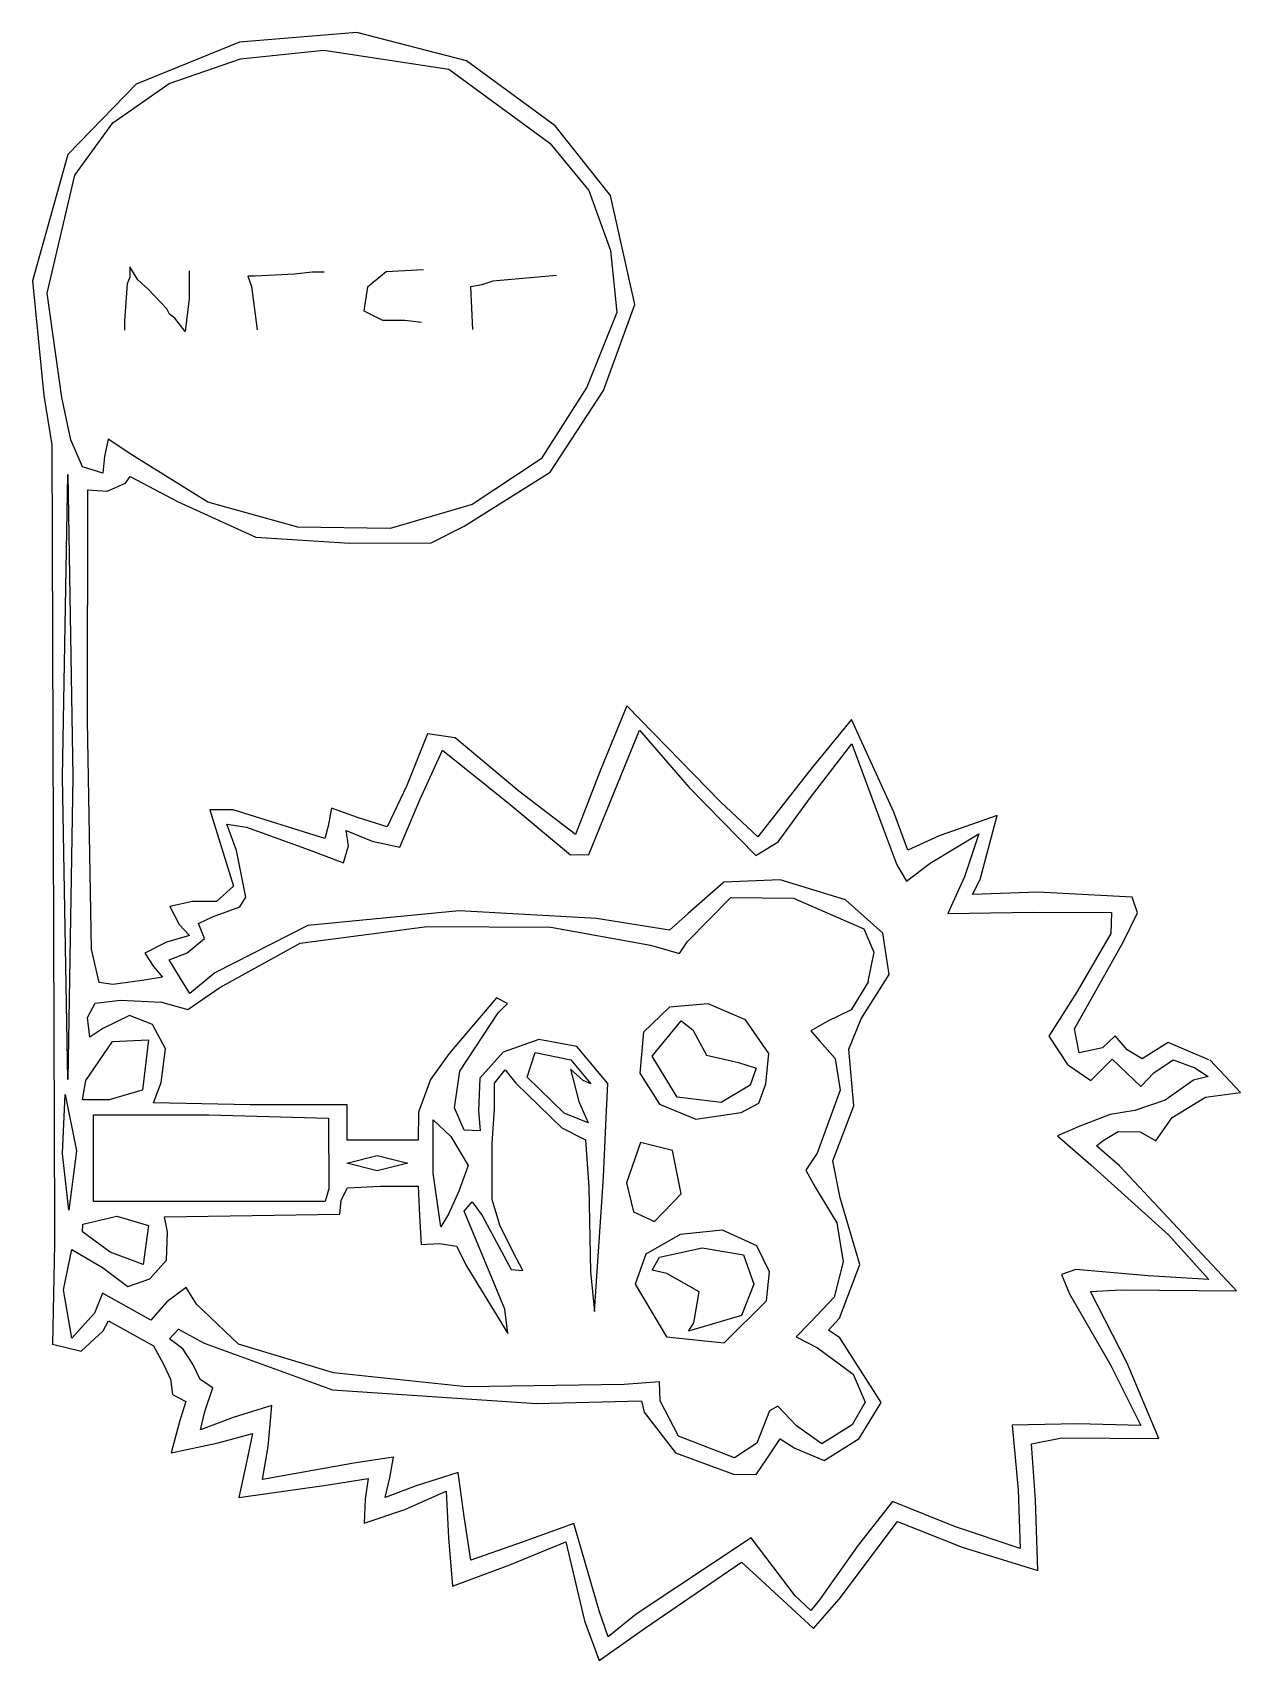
# Model space of a CAD drawing. Extents: x 1221.6 to 1232.7, y -892.3 to -877.3.
import ezdxf

# ---------------------------------------------------------------- set-up
doc = ezdxf.new("R2010")
doc.units = 0

msp = doc.modelspace()

# ---------------------------------------------------------------- linework, layer by layer
at = {"layer": 'Layer 1'}
for p, q in [((1223.502379, -877.433258), (1222.552731, -877.821343)), ((1224.577916, -877.34609), (1223.502379, -877.433258)), ((1225.583958, -877.605689), (1224.577916, -877.34609)), ((1222.854846, -877.814814), (1223.51052, -877.58724)), ((1223.51052, -877.58724), (1224.27703, -877.507482)), ((1224.27703, -877.507482), (1225.42171, -877.681172)), ((1225.42171, -877.681172), (1226.35009, -878.360893)), ((1226.398138, -878.201375), (1225.583958, -877.605689)), ((1222.552731, -877.821343), (1221.924358, -878.464491)), ((1222.338094, -878.176103), (1222.854846, -877.814814)), ((1221.98835, -878.657002), (1222.338094, -878.176103)), ((1226.908258, -878.842249), (1226.398138, -878.201375)), ((1221.924358, -878.464491), (1221.601601, -879.624488)), ((1226.35009, -878.360893), (1226.708561, -878.7956)), ((1221.736996, -879.738277), (1221.98835, -878.657002)), ((1226.708561, -878.7956), (1226.907732, -879.348331)), ((1227.129661, -879.84405), (1226.908258, -878.842249)), ((1226.907732, -879.348331), (1226.963943, -879.915817)), ((1222.567306, -879.617837), (1222.494606, -879.496623)), ((1222.494606, -879.496623), (1222.494606, -879.593595)), ((1223.04, -879.533), (1223.04, -879.78748)), ((1224.169594, -879.545494), (1224.005765, -879.564191)), ((1224.28, -879.545), (1224.169594, -879.545494)), ((1224.847213, -879.542215), (1224.677731, -879.685366)), ((1225.19, -879.525), (1224.847213, -879.542215)), ((1221.601601, -879.624488), (1221.706116, -880.679371)), ((1222.470335, -879.654188), (1222.446064, -879.993532)), ((1222.494606, -879.593595), (1222.470335, -879.654188)), ((1222.664278, -879.702673), (1222.567306, -879.617837)), ((1223.645847, -879.5831), (1223.577295, -879.5831)), ((1223.577295, -879.5831), (1223.611585, -879.67787)), ((1223.611585, -879.67787), (1223.663006, -880.075916)), ((1224.005765, -879.564191), (1223.645847, -879.5831)), ((1224.677731, -879.685366), (1224.641558, -879.902133)), ((1225.724455, -879.662711), (1225.621613, -879.679926)), ((1225.621613, -879.679926), (1225.638829, -880.074134)), ((1225.827268, -879.628421), (1225.724455, -879.662711)), ((1226.41, -879.577), (1225.827268, -879.628421)), ((1221.869224, -880.698542), (1221.736996, -879.738277)), ((1222.83395, -879.884452), (1222.664278, -879.702673)), ((1223.04, -879.78748), (1223.00365, -880.090474)), ((1226.842895, -880.632469), (1227.129661, -879.84405)), ((1222.446064, -879.993532), (1222.446064, -880.078339)), ((1222.858221, -879.93291), (1222.83395, -879.884452)), ((1222.906678, -879.969288), (1222.858221, -879.93291)), ((1223.00365, -880.090474), (1222.906678, -879.969288)), ((1224.641558, -879.902133), (1224.815541, -879.98608)), ((1224.815541, -879.98608), (1225.018607, -879.987816)), ((1225.018607, -879.987816), (1225.17287, -880.005032)), ((1226.963943, -879.915817), (1226.690506, -880.602981)), ((1221.706116, -880.679371), (1221.779211, -881.131378)), ((1221.952197, -881.084735), (1221.869224, -880.698542)), ((1226.690503, -880.602865), (1226.270437, -881.259085)), ((1226.352301, -881.382774), (1226.842895, -880.632469)), ((1221.779211, -881.131378), (1221.8032, -888.309778)), ((1222.06153, -881.333429), (1221.952197, -881.084735)), ((1222.294215, -881.079179), (1222.260553, -881.239026)), ((1222.522653, -881.229995), (1222.294215, -881.079179)), ((1222.246766, -881.392887), (1222.06153, -881.333429)), ((1222.260553, -881.239026), (1222.246766, -881.392887)), ((1223.209458, -881.658383), (1222.522653, -881.229995)), ((1226.270437, -881.259085), (1225.637223, -881.679405)), ((1221.877403, -884.180476), (1221.924083, -881.402766)), ((1221.924083, -881.402766), (1221.970762, -884.180476)), ((1222.285062, -881.55616), (1222.453661, -881.48473)), ((1222.453661, -881.48473), (1222.497786, -881.421639)), ((1222.497786, -881.421639), (1222.938152, -881.654712)), ((1225.563445, -881.879499), (1226.352301, -881.382774)), ((1222.105986, -883.667537), (1222.11, -881.546)), ((1222.11, -881.546), (1222.285062, -881.55616)), ((1222.938152, -881.654712), (1223.65204, -881.980671)), ((1224.035349, -881.887315), (1223.209458, -881.658383)), ((1225.637223, -881.679405), (1224.883534, -881.899939)), ((1224.883534, -881.899939), (1224.035349, -881.887315)), ((1225.26, -882.033), (1225.563445, -881.879499)), ((1223.65204, -881.980671), (1224.514222, -882.033285)), ((1224.514222, -882.033285), (1225.26, -882.033)), ((1227.058328, -883.52703), (1226.819117, -884.10931)), ((1227.916622, -884.411006), (1227.058328, -883.52703)), ((1222.14392, -885.764385), (1222.105986, -883.667537)), ((1229.120948, -883.653664), (1228.759676, -884.095341)), ((1229.507959, -884.506144), (1229.120948, -883.653664)), ((1225.227102, -883.786759), (1225.038945, -884.261033)), ((1225.482418, -883.82155), (1225.227102, -883.786759)), ((1226.065753, -884.310535), (1225.482418, -883.82155)), ((1226.706808, -884.892742), (1227.17493, -883.752372)), ((1227.17493, -883.752372), (1227.630549, -884.277756)), ((1228.743099, -884.371397), (1229.121276, -883.878553)), ((1229.121276, -883.878553), (1229.396979, -884.622236)), ((1225.157889, -884.392305), (1225.365492, -883.936065)), ((1225.365492, -883.936065), (1225.986973, -884.435429)), ((1221.924083, -886.958166), (1221.877403, -884.180476)), ((1221.970762, -884.180476), (1221.924083, -886.958166)), ((1226.819117, -884.10931), (1226.586227, -884.709004)), ((1228.759676, -884.095341), (1228.258605, -884.731307)), ((1225.038945, -884.261033), (1224.85772, -884.638082)), ((1226.586227, -884.709004), (1226.065753, -884.310535)), ((1227.630549, -884.277756), (1228.242163, -884.902225)), ((1224.345875, -884.469408), (1224.314594, -884.633425)), ((1224.583298, -884.552343), (1224.345875, -884.469408)), ((1224.974378, -884.827661), (1225.157889, -884.392305)), ((1225.986973, -884.435429), (1226.540449, -884.897426)), ((1228.258605, -884.731307), (1227.916622, -884.411006)), ((1228.447053, -884.776218), (1228.743099, -884.371397)), ((1223.444645, -884.483904), (1223.23, -884.484)), ((1223.23, -884.484), (1223.447678, -885.185914)), ((1223.474661, -884.857942), (1223.384774, -884.613651)), ((1223.384774, -884.613651), (1223.564126, -884.641591)), ((1224.284284, -884.747245), (1223.444645, -884.483904)), ((1224.85772, -884.638082), (1224.583298, -884.552343)), ((1229.396979, -884.622236), (1229.534421, -884.988673)), ((1229.635439, -884.855312), (1229.507959, -884.506144)), ((1230.456253, -884.534856), (1229.925732, -884.721564)), ((1230.301736, -885.123335), (1230.456253, -884.534856)), ((1223.564126, -884.641591), (1224.106387, -884.837764)), ((1224.314594, -884.633425), (1224.284284, -884.747245)), ((1224.501667, -884.813493), (1224.480782, -884.671789)), ((1224.480782, -884.671789), (1224.72053, -884.771442)), ((1224.72053, -884.771442), (1224.974378, -884.827661)), ((1228.242163, -884.902225), (1228.447053, -884.776218)), ((1229.925732, -884.721564), (1229.635439, -884.855312)), ((1229.842185, -884.972559), (1230.28841, -884.704043)), ((1230.28841, -884.704043), (1230.156891, -885.097301)), ((1223.559243, -885.283984), (1223.474661, -884.857942)), ((1224.106387, -884.837764), (1224.45667, -884.971626)), ((1224.45667, -884.971626), (1224.501667, -884.813493)), ((1226.540449, -884.897426), (1226.706808, -884.892742)), ((1229.534421, -884.988673), (1229.625297, -885.13811)), ((1229.625297, -885.13811), (1229.842185, -884.972559)), ((1223.447678, -885.185914), (1223.289662, -885.324287)), ((1227.948877, -885.147795), (1227.620135, -885.433986)), ((1228.465813, -885.127521), (1227.948877, -885.147795)), ((1229.065768, -885.310051), (1228.465813, -885.127521)), ((1230.156891, -885.097301), (1230.005168, -885.436221)), ((1230.23056, -885.260975), (1230.301736, -885.123335)), ((1223.07, -885.325), (1222.86226, -885.371203)), ((1222.86226, -885.371203), (1222.948249, -885.537146)), ((1223.289662, -885.324287), (1223.07, -885.325)), ((1223.254162, -885.464635), (1223.504521, -885.374549)), ((1223.504521, -885.374549), (1223.559243, -885.283984)), ((1227.612802, -885.692682), (1228.011741, -885.288548)), ((1228.011741, -885.288548), (1228.586807, -885.295426)), ((1228.586807, -885.295426), (1229.234052, -885.577391)), ((1229.408151, -885.615675), (1229.065768, -885.310051)), ((1230.830197, -885.239244), (1230.23056, -885.260975)), ((1231.697613, -885.283969), (1230.830197, -885.239244)), ((1231.746532, -885.42903), (1231.697613, -885.283969)), ((1223.125779, -885.525736), (1223.254162, -885.464635)), ((1223.178589, -885.663954), (1223.125779, -885.525736)), ((1225.518343, -885.409743), (1224.128781, -885.546233)), ((1226.778803, -885.481032), (1225.518343, -885.409743)), ((1227.447796, -885.589071), (1226.778803, -885.481032)), ((1227.620135, -885.433986), (1227.447796, -885.589071)), ((1230.005168, -885.436221), (1230.786443, -885.423239)), ((1230.786443, -885.423239), (1231.507252, -885.425966)), ((1231.507252, -885.425966), (1231.500521, -885.617605)), ((1231.612657, -885.699238), (1231.746532, -885.42903)), ((1223.043527, -885.638577), (1222.831522, -885.697957)), ((1222.948249, -885.537146), (1223.043527, -885.638577)), ((1223.020115, -885.796754), (1223.178589, -885.663954)), ((1224.128781, -885.546233), (1223.274143, -885.98096)), ((1224.059256, -885.708529), (1225.224214, -885.554422)), ((1225.224214, -885.554422), (1226.358948, -885.56074)), ((1226.358948, -885.56074), (1227.275434, -885.725618)), ((1229.234052, -885.577391), (1229.325173, -885.789357)), ((1229.464785, -885.99595), (1229.408151, -885.615675)), ((1231.500521, -885.617605), (1231.192109, -886.151315)), ((1222.213654, -886.069409), (1222.14392, -885.764385)), ((1222.831522, -885.697957), (1222.631134, -885.799263)), ((1222.631134, -885.799263), (1222.712876, -885.921082)), ((1222.856116, -885.861439), (1223.020115, -885.796754)), ((1223.319894, -886.11562), (1224.059256, -885.708529)), ((1227.275434, -885.725618), (1227.540779, -885.802749)), ((1227.540779, -885.802749), (1227.612802, -885.692682)), ((1229.325173, -885.789357), (1229.27032, -886.058724)), ((1231.16591, -886.494526), (1231.612657, -885.699238)), ((1222.712876, -885.921082), (1222.795782, -886.019856)), ((1222.951394, -886.016435), (1222.856116, -885.861439)), ((1222.337069, -886.086577), (1222.213654, -886.069409)), ((1222.607861, -886.051384), (1222.337069, -886.086577)), ((1222.795782, -886.019856), (1222.607861, -886.051384)), ((1223.046672, -886.171403), (1222.951394, -886.016435)), ((1223.027657, -886.317646), (1223.319894, -886.11562)), ((1223.274143, -885.98096), (1223.046672, -886.171403)), ((1229.274581, -886.059625), (1229.116417, -886.319693)), ((1229.207492, -886.402431), (1229.464785, -885.99595)), ((1222.106113, -886.391775), (1222.177346, -886.258453)), ((1222.177346, -886.258453), (1222.409474, -886.230795)), ((1222.409474, -886.230795), (1222.784801, -886.248293)), ((1222.784801, -886.248293), (1223.027657, -886.317646)), ((1225.860174, -886.210498), (1225.426427, -886.721517)), ((1225.960843, -886.262032), (1225.860174, -886.210498)), ((1225.875414, -886.348194), (1225.960843, -886.262032)), ((1227.802392, -886.26494), (1227.448924, -886.295813)), ((1228.147489, -886.413259), (1227.802392, -886.26494)), ((1231.192109, -886.151315), (1230.932211, -886.562569)), ((1222.127908, -886.571928), (1222.106113, -886.391775)), ((1222.490829, -886.371508), (1222.246181, -886.490863)), ((1222.703835, -886.453511), (1222.490829, -886.371508)), ((1225.52276, -886.882361), (1225.875414, -886.348194)), ((1227.448924, -886.295813), (1227.20982, -886.526506)), ((1227.290676, -886.745095), (1227.556473, -886.421633)), ((1227.556473, -886.421633), (1227.661516, -886.502829)), ((1228.36148, -886.720139), (1228.147489, -886.413259)), ((1229.116417, -886.319693), (1228.896488, -886.425921)), ((1229.093982, -886.682536), (1229.207492, -886.402431)), ((1222.246181, -886.490863), (1222.127908, -886.571928)), ((1222.822232, -886.678537), (1222.703835, -886.453511)), ((1227.20982, -886.526506), (1227.174972, -886.900133)), ((1227.661516, -886.502829), (1227.788032, -886.736688)), ((1228.896488, -886.425921), (1228.745136, -886.511322)), ((1228.745136, -886.511322), (1228.825791, -886.60612)), ((1230.932211, -886.562569), (1231.101855, -886.821762)), ((1231.210293, -886.715798), (1231.16591, -886.494526)), ((1231.539957, -886.560153), (1231.424274, -886.668667)), ((1231.650221, -886.688169), (1231.539957, -886.560153)), ((1222.090254, -886.969938), (1222.336341, -886.611544)), ((1222.336341, -886.611544), (1222.664576, -886.596474)), ((1222.664576, -886.596474), (1222.610023, -887.057399)), ((1222.783052, -886.988251), (1222.822232, -886.678537)), ((1225.426427, -886.721517), (1225.253227, -886.960869)), ((1225.921812, -886.710022), (1225.707543, -886.946556)), ((1226.248074, -886.593869), (1225.921812, -886.710022)), ((1226.141725, -886.937542), (1226.214905, -886.71072)), ((1226.214905, -886.71072), (1226.541669, -886.778549)), ((1226.597169, -886.656269), (1226.248074, -886.593869)), ((1226.88172, -886.995835), (1226.597169, -886.656269)), ((1228.332049, -886.998297), (1228.361484, -886.720139)), ((1228.825791, -886.60612), (1228.970841, -886.766954)), ((1229.141695, -887.201992), (1229.093982, -886.682536)), ((1231.424274, -886.668667), (1231.210293, -886.715798)), ((1231.7893, -886.769533), (1231.650221, -886.688169)), ((1232.027308, -886.620668), (1231.7893, -886.769533)), ((1232.4, -886.778), (1232.027308, -886.620668)), ((1225.842084, -886.99237), (1225.939514, -886.870895)), ((1225.939514, -886.870895), (1226.037156, -886.99237)), ((1226.655256, -886.968191), (1226.538529, -886.864446)), ((1226.538529, -886.864446), (1226.61535, -887.160666)), ((1226.541669, -886.778549), (1226.727928, -886.998756)), ((1227.520518, -887.120499), (1227.290676, -886.745095)), ((1227.788032, -886.736688), (1228.083269, -886.804581)), ((1228.083269, -886.804581), (1228.243232, -886.856538)), ((1228.243232, -886.856538), (1228.188396, -887.01303)), ((1228.970841, -886.766954), (1229.014559, -887.058399)), ((1231.101855, -886.821762), (1231.316739, -886.969618)), ((1231.316739, -886.969618), (1231.415065, -886.871292)), ((1231.415065, -886.871292), (1231.513363, -886.772994)), ((1231.513363, -886.772994), (1231.64485, -886.898978)), ((1231.893741, -886.898357), (1232.071505, -886.778553)), ((1232.071505, -886.778553), (1232.272342, -886.851452)), ((1232.272342, -886.851452), (1232.39398, -886.931151)), ((1232.690122, -887.079273), (1232.408259, -886.779624)), ((1222.06, -887.145), (1222.090254, -886.969938)), ((1222.713004, -887.173502), (1222.783052, -886.988251)), ((1225.253227, -886.960869), (1225.145475, -887.259742)), ((1225.474869, -887.219864), (1225.52276, -886.882361)), ((1225.707543, -886.946556), (1225.694425, -887.245295)), ((1225.842084, -887.227969), (1225.842084, -886.99237)), ((1226.037156, -886.99237), (1226.460122, -887.404527)), ((1226.48121, -887.269604), (1226.141725, -886.937542)), ((1226.727928, -886.998756), (1226.655256, -886.968192)), ((1226.866296, -887.311673), (1226.88172, -886.995835)), ((1227.174972, -886.900133), (1227.358428, -887.184987)), ((1228.188396, -887.013029), (1227.922772, -887.172312)), ((1228.268407, -887.175758), (1228.332049, -886.998297)), ((1231.64485, -886.898978), (1231.776365, -887.024962)), ((1231.776365, -887.024962), (1231.893741, -886.898357)), ((1232.259021, -886.966372), (1231.999151, -887.149195)), ((1232.39398, -886.931151), (1232.259021, -886.966372)), ((1221.877318, -887.638972), (1221.902154, -887.098206)), ((1221.902154, -887.098206), (1222.005909, -887.614951)), ((1222.305229, -887.144933), (1222.06, -887.145)), ((1222.607602, -887.057331), (1222.305229, -887.144933)), ((1226.61535, -887.160666), (1226.701812, -887.35674)), ((1227.922772, -887.172312), (1227.520518, -887.120499)), ((1229.014559, -887.058399), (1228.805753, -887.63482)), ((1231.999009, -887.149363), (1231.720033, -887.243286)), ((1232.064456, -887.307943), (1232.370554, -887.121451)), ((1232.370554, -887.121451), (1232.690122, -887.079273)), ((1222.16, -887.682), (1222.16, -887.285)), ((1222.16, -887.285), (1223.22, -887.285)), ((1223.6, -887.191), (1222.713004, -887.173502)), ((1223.22, -887.285), (1224.31708, -887.316129)), ((1224.49, -887.191), (1223.6, -887.191)), ((1224.31708, -887.316129), (1224.319902, -887.973593)), ((1224.49, -887.355), (1224.49, -887.191)), ((1225.145475, -887.259742), (1225.14, -887.518)), ((1225.564716, -887.423744), (1225.474869, -887.219864)), ((1225.694425, -887.245295), (1225.710205, -887.432532)), ((1225.821482, -887.548686), (1225.842084, -887.227969)), ((1226.701812, -887.35674), (1226.48121, -887.269604)), ((1226.844001, -887.853116), (1226.866296, -887.311673)), ((1227.358428, -887.184987), (1227.691749, -887.324828)), ((1227.691749, -887.324828), (1228.106496, -887.263416)), ((1228.106496, -887.263416), (1228.268407, -887.175758)), ((1228.949146, -887.705956), (1229.141695, -887.201992)), ((1231.494848, -887.281753), (1231.217226, -887.388038)), ((1231.720033, -887.243286), (1231.494848, -887.281753)), ((1231.912592, -887.523391), (1232.064456, -887.307943)), ((1224.49, -887.518), (1224.49, -887.355)), ((1225.28072, -887.820137), (1225.28, -887.329)), ((1225.28, -887.329), (1225.440189, -887.482021)), ((1225.710205, -887.432532), (1225.564716, -887.423744)), ((1226.460122, -887.404527), (1226.677405, -887.514706)), ((1231.217226, -887.388038), (1231.009952, -887.476793)), ((1231.43019, -887.518311), (1231.566785, -887.436608)), ((1231.566785, -887.436608), (1231.769703, -887.43943)), ((1231.769703, -887.43943), (1231.912592, -887.523391)), ((1222.005909, -887.614951), (1221.935654, -888.160376)), ((1224.82, -887.518), (1224.49, -887.518)), ((1225.14, -887.518), (1224.82, -887.518)), ((1225.440189, -887.482021), (1225.599288, -887.747864)), ((1225.821482, -888.062076), (1225.821482, -887.548686)), ((1226.677405, -887.514706), (1226.708083, -887.948001)), ((1227.182708, -887.537609), (1227.05471, -887.908294)), ((1227.474854, -887.611255), (1227.182708, -887.537609)), ((1227.554507, -888.009626), (1227.474854, -887.611255)), ((1231.009952, -887.476793), (1231.315863, -887.744343)), ((1231.369463, -887.570282), (1231.43019, -887.518311)), ((1231.580219, -887.751709), (1231.369463, -887.570282)), ((1221.935654, -888.160377), (1221.877318, -887.638972)), ((1222.16, -888.079), (1222.16, -887.682)), ((1224.486364, -887.728429), (1224.766469, -887.65841)), ((1224.766469, -887.798477), (1224.486364, -887.728429)), ((1224.766469, -887.65841), (1225.046574, -887.728429)), ((1225.046574, -887.728429), (1224.766469, -887.798477)), ((1225.599288, -887.747864), (1225.513426, -887.985195)), ((1228.805753, -887.63482), (1228.698985, -887.79109)), ((1229.014819, -888.047191), (1228.949146, -887.705956)), ((1231.315863, -887.744343), (1232.029094, -888.385608)), ((1232.652829, -888.900809), (1231.580219, -887.751709)), ((1225.350739, -888.311627), (1225.28072, -887.820137)), ((1226.76114, -889.089956), (1226.844001, -887.853116)), ((1227.05471, -887.908294), (1227.119381, -888.175258)), ((1228.698985, -887.79109), (1228.785998, -887.949498)), ((1224.316889, -887.973539), (1224.288666, -888.078582)), ((1224.421322, -888.195876), (1224.435998, -888.067493)), ((1224.435998, -888.067493), (1224.493211, -887.955634)), ((1224.493211, -887.955634), (1224.795492, -887.93911)), ((1224.795492, -887.93911), (1225.14, -887.939)), ((1225.14, -887.939), (1225.154111, -888.20745)), ((1225.514146, -887.984842), (1225.420758, -888.194928)), ((1225.891529, -888.297252), (1225.821482, -888.062076)), ((1226.708083, -887.948001), (1226.724169, -888.726539)), ((1227.312153, -888.264825), (1227.554507, -888.009626)), ((1228.785998, -887.949498), (1228.985483, -888.276497)), ((1229.195102, -888.659937), (1229.014819, -888.047191)), ((1222.064036, -888.288759), (1222.37471, -888.214927)), ((1223.22, -888.079), (1222.16, -888.079)), ((1222.37471, -888.214927), (1222.667201, -888.300331)), ((1222.813504, -888.221276), (1223.617413, -888.208576)), ((1224.288666, -888.078582), (1223.22, -888.079)), ((1223.617413, -888.208576), (1224.421322, -888.195876)), ((1225.154111, -888.20745), (1225.168222, -888.475871)), ((1225.420758, -888.194928), (1225.350739, -888.311627)), ((1225.564999, -888.167599), (1225.636172, -888.082022)), ((1225.937871, -889.068621), (1225.564999, -888.167599)), ((1225.636172, -888.082022), (1225.729252, -888.207477)), ((1225.729252, -888.207477), (1225.994569, -888.703736)), ((1227.119381, -888.175258), (1227.312153, -888.264825)), ((1221.8032, -888.309778), (1221.8032, -888.47262)), ((1222.059521, -888.358807), (1222.064036, -888.288759)), ((1222.313831, -888.543973), (1222.059521, -888.358807)), ((1222.667201, -888.300331), (1222.616091, -888.657906)), ((1222.84088, -888.358492), (1222.813504, -888.221276)), ((1222.831807, -888.618115), (1222.84088, -888.358492)), ((1226.014324, -888.544309), (1225.891529, -888.297252)), ((1227.934592, -888.342313), (1227.546399, -888.383609)), ((1228.251982, -888.486479), (1227.934592, -888.342313)), ((1228.985483, -888.276497), (1229.042534, -888.633478)), ((1221.8032, -888.47262), (1221.785138, -889.388769)), ((1225.168222, -888.475871), (1225.337725, -888.466275)), ((1225.337725, -888.466275), (1225.49474, -888.48903)), ((1225.49474, -888.48903), (1225.588423, -888.676333)), ((1227.546399, -888.383609), (1227.231316, -888.564838)), ((1227.357619, -888.591924), (1227.750158, -888.505236)), ((1227.750158, -888.505236), (1228.129214, -888.569064)), ((1228.365579, -888.724347), (1228.25198, -888.486479)), ((1232.029094, -888.385608), (1232.401091, -888.794773)), ((1221.886575, -888.892061), (1221.96281, -888.519493)), ((1221.96281, -888.519493), (1222.243388, -888.6846)), ((1222.616232, -888.658019), (1222.313831, -888.543973)), ((1222.677022, -888.791421), (1222.831807, -888.618115)), ((1226.103655, -888.712595), (1226.014324, -888.544309)), ((1227.231316, -888.564838), (1227.133252, -888.84047)), ((1227.291078, -888.711413), (1227.357619, -888.591924)), ((1228.129214, -888.569064), (1228.224407, -888.840082)), ((1229.042534, -888.633478), (1228.9595, -888.958687)), ((1229.009457, -889.152771), (1229.195102, -888.659937)), ((1222.243388, -888.6846), (1222.475699, -888.859888)), ((1222.475699, -888.859888), (1222.677022, -888.791421)), ((1225.588423, -888.676333), (1225.963835, -889.292875)), ((1225.994569, -888.703736), (1226.103655, -888.712595)), ((1226.724169, -888.726539), (1226.76114, -889.089956)), ((1227.423461, -888.742235), (1227.291078, -888.711413)), ((1227.721276, -888.909953), (1227.423461, -888.742235)), ((1228.340291, -888.990729), (1228.365579, -888.724347)), ((1231.179155, -888.703898), (1231.045992, -888.750817)), ((1231.045992, -888.750817), (1231.120537, -888.928631)), ((1231.842348, -888.763616), (1231.179155, -888.703898)), ((1232.401091, -888.794773), (1231.842348, -888.763616)), ((1221.962973, -889.334352), (1221.886575, -888.892061)), ((1222.242203, -888.921271), (1222.170265, -889.104348)), ((1222.464481, -889.045533), (1222.242203, -888.921271)), ((1223.01086, -888.868879), (1222.832696, -889.00097)), ((1223.107298, -889.022137), (1223.01086, -888.868879)), ((1227.133252, -888.84047), (1227.420163, -889.321839)), ((1227.673566, -889.192605), (1227.721276, -888.909953)), ((1228.224407, -888.840082), (1228.110305, -889.127525)), ((1228.9595, -888.958687), (1228.738726, -889.190368)), ((1231.120537, -888.928631), (1231.499025, -889.585841)), ((1231.314672, -888.905324), (1231.594269, -888.892342)), ((1231.648908, -889.565921), (1231.314672, -888.905324)), ((1231.594269, -888.892342), (1232.652829, -888.900809)), ((1222.170265, -889.104348), (1221.962973, -889.334352)), ((1222.686759, -889.169767), (1222.464481, -889.045533)), ((1222.832696, -889.00097), (1222.686759, -889.169767)), ((1223.493303, -889.389996), (1223.107298, -889.022137)), ((1225.963835, -889.292875), (1225.937871, -889.068621)), ((1227.951611, -889.376297), (1228.340291, -888.990729)), ((1222.250353, -889.269079), (1222.29723, -889.175494)), ((1222.29723, -889.175494), (1222.711729, -889.405985)), ((1222.85719, -889.339516), (1222.942361, -889.251195)), ((1222.942361, -889.251195), (1223.177794, -889.381313)), ((1228.110221, -889.12744), (1227.624714, -889.270555)), ((1227.624714, -889.270555), (1227.673566, -889.192605)), ((1228.738726, -889.190368), (1228.61011, -889.322942)), ((1228.908168, -889.261511), (1229.009457, -889.152771)), ((1229.013663, -889.33153), (1228.908168, -889.261511)), ((1221.785138, -889.388769), (1222.049157, -889.454379)), ((1222.049157, -889.454379), (1222.250353, -889.269079)), ((1222.711729, -889.405985), (1222.802463, -889.57244)), ((1222.979731, -889.432875), (1222.85719, -889.339516)), ((1223.177794, -889.381313), (1224.355276, -889.808834)), ((1224.362817, -889.65177), (1223.493303, -889.389996)), ((1227.420163, -889.321839), (1227.951611, -889.376297)), ((1228.61011, -889.322942), (1228.808604, -889.422665)), ((1229.393054, -889.925833), (1229.013663, -889.33153)), ((1223.074275, -889.572942), (1222.979731, -889.432875)), ((1228.808604, -889.422665), (1229.135389, -889.66484)), ((1222.802463, -889.57244), (1222.867205, -889.712479)), ((1222.867205, -889.712479), (1222.88696, -889.853251)), ((1223.13992, -889.712981), (1223.074275, -889.572942)), ((1225.585984, -889.783068), (1224.362817, -889.65177)), ((1229.135389, -889.66484), (1229.245078, -889.921782)), ((1231.499025, -889.585841), (1231.775744, -890.135581)), ((1231.941459, -890.254938), (1231.648908, -889.565921)), ((1222.88696, -889.853251), (1223.00808, -889.915037)), ((1223.255399, -889.789756), (1223.13992, -889.712981)), ((1223.181774, -890.009681), (1223.255399, -889.789756)), ((1224.355276, -889.808834), (1226.226324, -889.933311)), ((1227.032948, -889.759498), (1225.585984, -889.783068)), ((1227.357108, -889.736073), (1227.032948, -889.759498)), ((1227.363882, -889.910825), (1227.357108, -889.736073)), ((1223.00808, -889.915037), (1222.954214, -890.090825)), ((1223.143176, -890.177727), (1223.181774, -890.009681)), ((1223.79943, -889.952874), (1223.444494, -890.063303)), ((1223.764901, -890.329975), (1223.79943, -889.952874)), ((1226.226324, -889.933311), (1227.191241, -889.909887)), ((1227.191241, -889.909887), (1227.217488, -890.013886)), ((1227.531229, -890.235257), (1227.363882, -889.910825)), ((1228.366052, -890.001447), (1228.251917, -890.29802)), ((1228.442308, -889.959064), (1228.366052, -890.001447)), ((1228.613815, -890.139058), (1228.442308, -889.959064)), ((1229.245078, -889.921782), (1229.124665, -890.130591)), ((1229.18912, -890.255863), (1229.393054, -889.925833)), ((1222.954214, -890.090825), (1222.874479, -890.38694)), ((1223.444494, -890.063303), (1223.143176, -890.177727)), ((1227.217488, -890.013886), (1227.504426, -890.386352)), ((1228.847671, -890.305703), (1228.613815, -890.139058)), ((1229.124665, -890.130591), (1228.847671, -890.305703)), ((1231.195157, -890.122598), (1230.593431, -890.133041)), ((1230.593431, -890.133041), (1230.650666, -890.728275)), ((1231.775744, -890.135581), (1231.195157, -890.122598)), ((1222.874479, -890.38694), (1223.30685, -890.295408)), ((1223.30685, -890.295408), (1223.619347, -890.211511)), ((1223.619347, -890.211511), (1223.563587, -890.487827)), ((1228.046831, -890.432964), (1227.531229, -890.235257)), ((1228.251917, -890.29802), (1228.046831, -890.432964)), ((1228.343357, -890.441622), (1228.464088, -890.257952)), ((1228.464088, -890.257952), (1228.6008, -890.344537)), ((1228.867591, -890.458728), (1229.18912, -890.255863)), ((1230.77318, -890.305251), (1231.049158, -890.250141)), ((1230.807717, -890.818197), (1230.77318, -890.305251)), ((1231.049158, -890.250141), (1231.941459, -890.254938)), ((1223.713423, -890.631473), (1223.764901, -890.329975)), ((1224.91383, -890.42889), (1224.549957, -890.481359)), ((1224.881568, -890.616938), (1224.91383, -890.42889)), ((1227.504426, -890.386352), (1228.037428, -890.585019)), ((1228.243922, -890.586144), (1228.343357, -890.441622)), ((1228.6008, -890.344537), (1228.867591, -890.458728)), ((1223.563587, -890.487827), (1223.493991, -890.796775)), ((1224.549957, -890.481359), (1223.713423, -890.631473)), ((1225.507749, -890.567673), (1225.122388, -890.691558)), ((1225.564856, -890.973441), (1225.507749, -890.567673)), ((1228.037428, -890.585019), (1228.243922, -890.586144)), ((1223.493991, -890.796775), (1224.298013, -890.685551)), ((1224.298013, -890.685551), (1224.683511, -890.622323)), ((1224.683511, -890.622323), (1224.656237, -890.812777)), ((1224.839503, -890.798605), (1224.881568, -890.616938)), ((1225.122388, -890.691558), (1224.839503, -890.798605)), ((1225.018779, -890.90893), (1225.398396, -890.739512)), ((1225.398396, -890.739512), (1225.420974, -891.169139)), ((1230.650666, -890.728275), (1230.666551, -891.266398)), ((1224.656237, -890.812777), (1224.645738, -891.034992)), ((1229.495475, -890.833318), (1229.181644, -891.235061)), ((1230.074425, -891.066716), (1229.495475, -890.833318)), ((1230.829917, -891.467103), (1230.807717, -890.818197)), ((1224.645738, -891.034992), (1225.018779, -890.90893)), ((1225.624353, -891.373515), (1225.564856, -890.973441)), ((1226.569651, -891.037421), (1226.105509, -891.205117)), ((1226.805955, -891.848781), (1226.569651, -891.037421)), ((1229.007902, -891.731552), (1229.542346, -891.019619)), ((1229.542346, -891.019619), (1230.135351, -891.253045)), ((1225.420974, -891.169139), (1225.455969, -891.613554)), ((1226.105509, -891.205117), (1225.624353, -891.373515)), ((1225.982877, -891.417381), (1226.496436, -891.206364)), ((1226.496436, -891.206364), (1226.667999, -891.929953)), ((1228.197959, -891.169416), (1227.143859, -891.868819)), ((1228.603851, -891.700755), (1228.197959, -891.169416)), ((1230.666551, -891.266398), (1230.074425, -891.066716)), ((1229.181644, -891.235061), (1228.824718, -891.736908)), ((1230.135351, -891.253045), (1230.829917, -891.467103)), ((1225.455969, -891.613554), (1225.982877, -891.417381)), ((1227.228379, -891.99605), (1228.110972, -891.393111)), ((1228.110972, -891.393111), (1228.251801, -891.521466)), ((1228.251801, -891.521466), (1228.770243, -892.000002)), ((1228.746655, -891.837012), (1228.603851, -891.700755)), ((1228.824718, -891.736908), (1228.746655, -891.837012)), ((1228.770243, -892.000002), (1229.007902, -891.731552)), ((1226.667999, -891.929953), (1226.801875, -892.294217)), ((1226.886272, -892.077419), (1226.805955, -891.848781)), ((1227.143859, -891.868819), (1226.886272, -892.077419)), ((1226.801875, -892.294217), (1227.228379, -891.99605))]:
    msp.add_line(p, q, dxfattribs=at)

doc.saveas('drawing.dxf')
